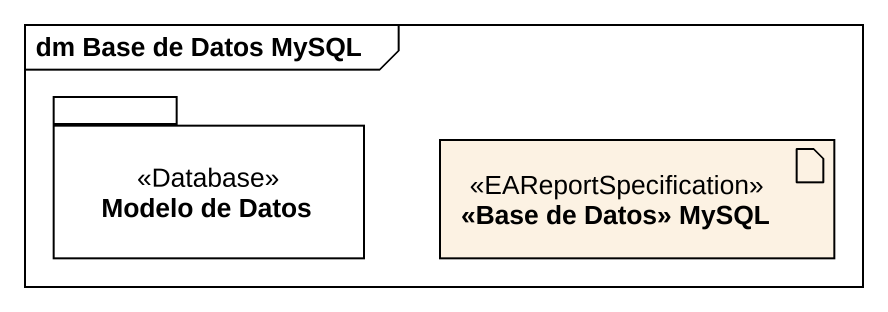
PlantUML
@startuml
mainframe dm Base de Datos MySQL
package "Modelo de Datos" as Modelo_de_Datos <<Database>> {
}
artifact "<<Base de Datos>> MySQL" as Base_de_Datos_MySQL <<EAReportSpecification>>
@enduml
